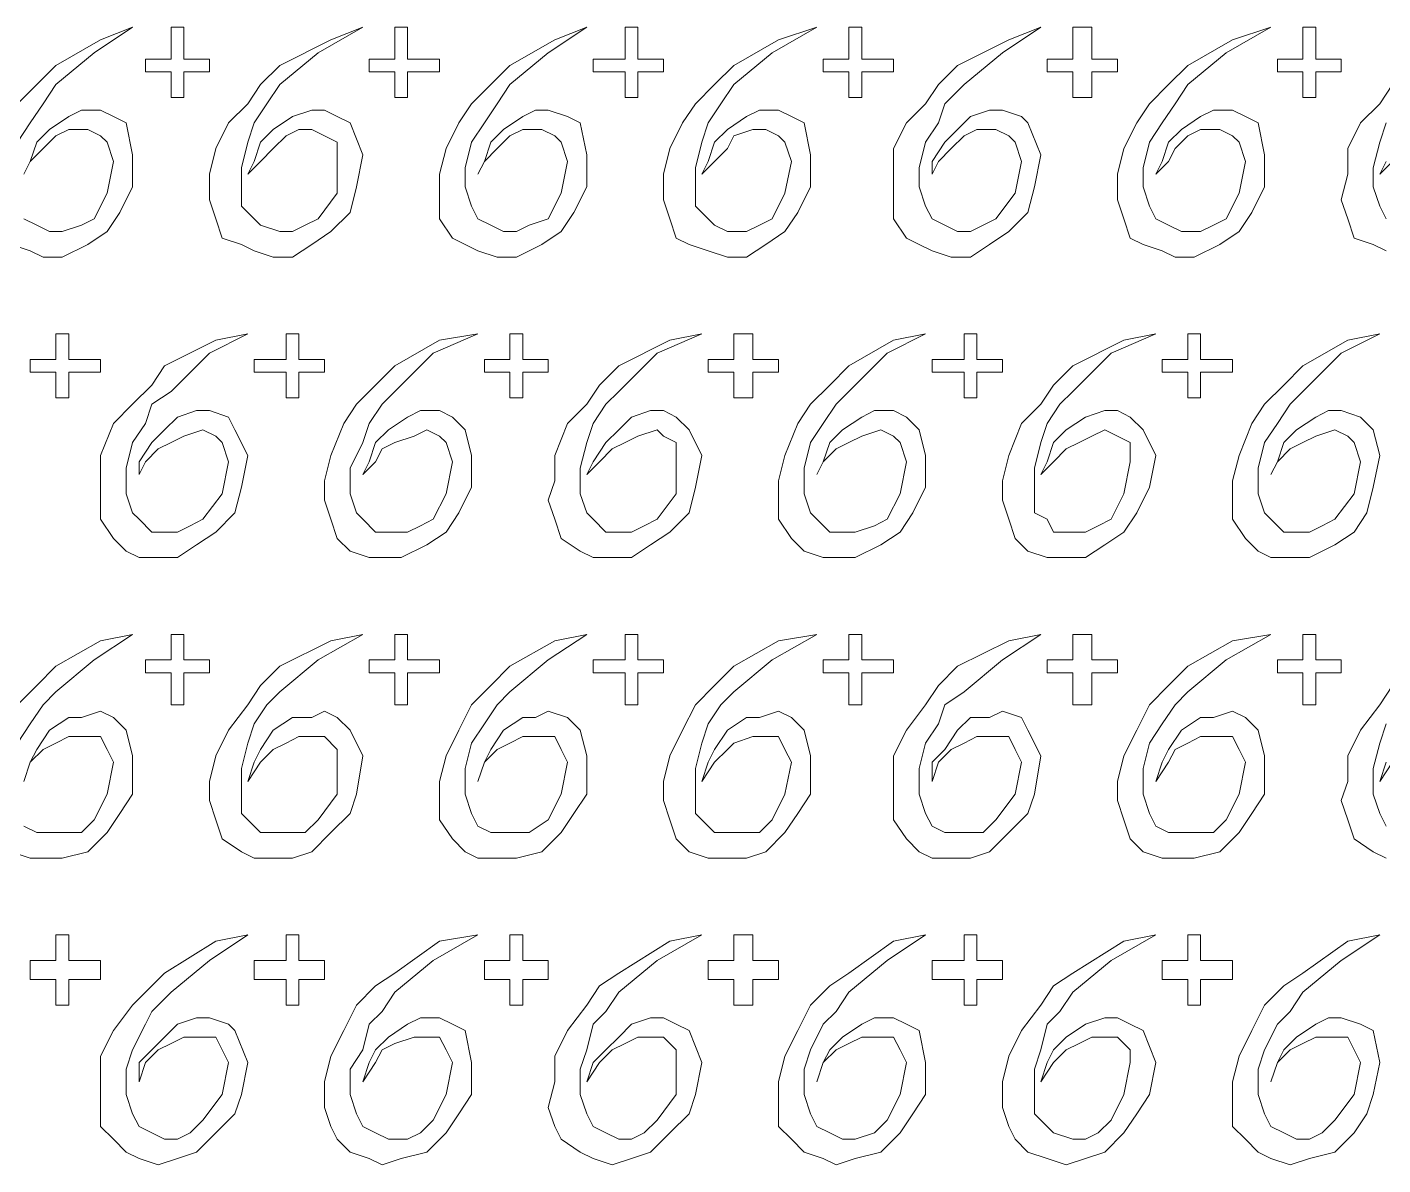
# Model space of a CAD drawing. Extents: x -66030 to 95157, y -13132 to 45879.
# Drawn here: x -5809 to -4981, y 27583 to 28278 of the extents above; entities that cross this region are included whole.
import ezdxf

# ---------------------------------------------------------------- set-up
doc = ezdxf.new("R2010")
doc.units = 0
doc.header["$LTSCALE"] = 100
doc.header["$MEASUREMENT"] = 0
doc.layers.get('0').update_dxf_attribs({"linetype": 'CONTINUOUS'})

msp = doc.modelspace()

# ---------------------------------------------------------------- linework, layer by layer
at = {"lineweight": 0}
for points in [[(-5814.62, 28207.86), (-5806.81, 28219.58), (-5799, 28231.3), (-5791.19, 28243.01), (-5767.75, 28262.54), (-5744.32, 28278.17), (-5763.85, 28270.36), (-5791.19, 28254.73), (-5802.91, 28243.01), (-5814.62, 28231.3)], [(-4974.84, 28243.01), (-4982.65, 28231.3), (-4994.37, 28219.58), (-5002.18, 28203.95), (-5002.18, 28188.33), (-5006.09, 28172.71), (-5002.18, 28160.99), (-4998.28, 28149.27), (-4986.56, 28145.36), (-4978.75, 28141.46)], [(-5818.53, 28145.36), (-5806.81, 28141.46), (-5799, 28137.55), (-5787.28, 28137.55), (-5771.66, 28145.36), (-5759.94, 28153.18), (-5752.13, 28164.89), (-5744.32, 28180.52), (-5744.32, 28200.05), (-5748.22, 28219.58), (-5756.03, 28223.48), (-5763.85, 28227.39), (-5775.56, 28227.39), (-5783.38, 28223.48), (-5795.09, 28215.67), (-5802.91, 28207.86), (-5806.81, 28196.14), (-5810.72, 28188.33)], [(-5810.72, 28188.33), (-5806.81, 28196.14), (-5799, 28203.95), (-5791.19, 28211.77), (-5783.38, 28215.67), (-5771.66, 28215.67), (-5763.85, 28211.77), (-5759.94, 28207.86), (-5756.03, 28196.14), (-5759.94, 28176.61), (-5767.75, 28160.99), (-5775.56, 28157.08), (-5787.28, 28153.18), (-5795.09, 28153.18), (-5802.91, 28157.08), (-5810.72, 28160.99)], [(-4978.75, 28160.99), (-4982.65, 28168.8), (-4986.56, 28180.52), (-4986.56, 28192.24), (-4982.65, 28207.86), (-4978.75, 28219.58)], [(-4978.75, 28196.14), (-4982.65, 28188.33), (-4982.65, 28188.33), (-4974.84, 28196.14)], [(-5814.62, 27840.7), (-5806.81, 27852.42), (-5799, 27864.13), (-5791.19, 27871.95), (-5767.75, 27891.48), (-5744.32, 27907.1), (-5763.85, 27903.19), (-5791.19, 27887.57), (-5802.91, 27875.85), (-5814.62, 27864.13)], [(-4974.84, 27875.85), (-4982.65, 27864.13), (-4994.37, 27848.51), (-5002.18, 27832.89), (-5002.18, 27817.26), (-5006.09, 27805.55), (-5002.18, 27793.83), (-4998.28, 27782.11), (-4986.56, 27774.3), (-4978.75, 27770.39)], [(-5818.53, 27774.3), (-5806.81, 27770.39), (-5799, 27770.39), (-5787.28, 27770.39), (-5771.66, 27774.3), (-5759.94, 27786.02), (-5752.13, 27797.73), (-5744.32, 27809.45), (-5744.32, 27832.89), (-5748.22, 27848.51), (-5756.03, 27856.32), (-5763.85, 27860.23), (-5775.56, 27856.32), (-5783.38, 27856.32), (-5795.09, 27848.51), (-5802.91, 27836.79), (-5806.81, 27828.98), (-5810.72, 27817.26)], [(-4978.75, 27789.92), (-4982.65, 27797.73), (-4986.56, 27809.45), (-4986.56, 27825.08), (-4982.65, 27840.7), (-4978.75, 27852.42)], [(-5810.72, 27817.26), (-5806.81, 27828.98), (-5799, 27836.79), (-5791.19, 27840.7), (-5783.38, 27844.6), (-5771.66, 27844.6), (-5763.85, 27844.6), (-5759.94, 27836.79), (-5756.03, 27828.98), (-5759.94, 27809.45), (-5767.75, 27793.83), (-5775.56, 27786.02), (-5787.28, 27786.02), (-5795.09, 27786.02), (-5802.91, 27786.02), (-5810.72, 27789.92)], [(-4978.75, 27828.98), (-4982.65, 27817.26), (-4982.65, 27817.26), (-4974.84, 27828.98)]]:
    msp.add_lwpolyline(points, dxfattribs=at)
for points in [[(-5736.51, 28258.64), (-5728.69, 28258.64), (-5720.88, 28258.64), (-5720.88, 28266.45), (-5720.88, 28278.17), (-5716.98, 28278.17), (-5713.07, 28278.17), (-5713.07, 28266.45), (-5713.07, 28258.64), (-5705.26, 28258.64), (-5697.45, 28258.64), (-5697.45, 28254.73), (-5697.45, 28250.83), (-5705.26, 28250.83), (-5713.07, 28250.83), (-5713.07, 28243.01), (-5713.07, 28235.2), (-5716.98, 28235.2), (-5720.88, 28235.2), (-5720.88, 28243.01), (-5720.88, 28250.83), (-5728.69, 28250.83), (-5736.51, 28250.83), (-5736.51, 28254.73), (-5736.51, 28258.64)], [(-5674.01, 28188.33), (-5666.2, 28196.14), (-5658.39, 28203.95), (-5650.57, 28211.77), (-5642.76, 28215.67), (-5634.95, 28215.67), (-5627.14, 28211.77), (-5619.33, 28207.86), (-5619.33, 28196.14), (-5619.33, 28176.61), (-5631.04, 28160.99), (-5638.86, 28157.08), (-5646.67, 28153.18), (-5654.48, 28153.18), (-5666.2, 28157.08), (-5670.1, 28160.99), (-5677.92, 28168.8), (-5677.92, 28180.52), (-5677.92, 28192.24), (-5674.01, 28207.86), (-5670.1, 28219.58), (-5662.29, 28231.3), (-5654.48, 28243.01), (-5631.04, 28262.54), (-5603.7, 28278.17), (-5623.23, 28270.36), (-5654.48, 28254.73), (-5666.2, 28243.01), (-5674.01, 28231.3), (-5685.73, 28219.58), (-5693.54, 28203.95), (-5697.45, 28188.33), (-5697.45, 28172.71), (-5693.54, 28160.99), (-5689.63, 28149.27), (-5677.92, 28145.36), (-5670.1, 28141.46), (-5658.39, 28137.55), (-5646.67, 28137.55), (-5634.95, 28145.36), (-5623.23, 28153.18), (-5611.51, 28164.89), (-5607.61, 28180.52), (-5603.7, 28200.05), (-5611.51, 28219.58), (-5619.33, 28223.48), (-5627.14, 28227.39), (-5634.95, 28227.39), (-5646.67, 28223.48), (-5658.39, 28215.67), (-5666.2, 28207.86), (-5670.1, 28196.14), (-5674.01, 28188.33)], [(-5599.8, 28258.64), (-5591.98, 28258.64), (-5584.17, 28258.64), (-5584.17, 28266.45), (-5584.17, 28278.17), (-5580.27, 28278.17), (-5576.36, 28278.17), (-5576.36, 28266.45), (-5576.36, 28258.64), (-5564.64, 28258.64), (-5556.83, 28258.64), (-5556.83, 28254.73), (-5556.83, 28250.83), (-5564.64, 28250.83), (-5576.36, 28250.83), (-5576.36, 28243.01), (-5576.36, 28235.2), (-5580.27, 28235.2), (-5584.17, 28235.2), (-5584.17, 28243.01), (-5584.17, 28250.83), (-5591.98, 28250.83), (-5599.8, 28250.83), (-5599.8, 28254.73), (-5599.8, 28258.64)], [(-5533.39, 28188.33), (-5529.49, 28196.14), (-5521.68, 28203.95), (-5513.86, 28211.77), (-5506.05, 28215.67), (-5494.34, 28215.67), (-5486.52, 28211.77), (-5482.62, 28207.86), (-5478.71, 28196.14), (-5482.62, 28176.61), (-5490.43, 28160.99), (-5502.15, 28157.08), (-5509.96, 28153.18), (-5517.77, 28153.18), (-5525.58, 28157.08), (-5533.39, 28160.99), (-5537.3, 28168.8), (-5541.21, 28180.52), (-5541.21, 28192.24), (-5537.3, 28207.86), (-5529.49, 28219.58), (-5521.68, 28231.3), (-5513.86, 28243.01), (-5490.43, 28262.54), (-5466.99, 28278.17), (-5486.52, 28270.36), (-5513.86, 28254.73), (-5525.58, 28243.01), (-5537.3, 28231.3), (-5545.11, 28219.58), (-5552.92, 28203.95), (-5556.83, 28188.33), (-5556.83, 28172.71), (-5556.83, 28160.99), (-5549.02, 28149.27), (-5541.21, 28145.36), (-5533.39, 28141.46), (-5521.68, 28137.55), (-5509.96, 28137.55), (-5494.34, 28145.36), (-5482.62, 28153.18), (-5474.81, 28164.89), (-5466.99, 28180.52), (-5466.99, 28200.05), (-5470.9, 28219.58), (-5478.71, 28223.48), (-5490.43, 28227.39), (-5498.24, 28227.39), (-5506.05, 28223.48), (-5517.77, 28215.67), (-5525.58, 28207.86), (-5529.49, 28196.14), (-5533.39, 28188.33)], [(-5463.09, 28258.64), (-5451.37, 28258.64), (-5443.56, 28258.64), (-5443.56, 28266.45), (-5443.56, 28278.17), (-5439.65, 28278.17), (-5435.75, 28278.17), (-5435.75, 28266.45), (-5435.75, 28258.64), (-5427.93, 28258.64), (-5420.12, 28258.64), (-5420.12, 28254.73), (-5420.12, 28250.83), (-5427.93, 28250.83), (-5435.75, 28250.83), (-5435.75, 28243.01), (-5435.75, 28235.2), (-5439.65, 28235.2), (-5443.56, 28235.2), (-5443.56, 28243.01), (-5443.56, 28250.83), (-5451.37, 28250.83), (-5463.09, 28250.83), (-5463.09, 28254.73), (-5463.09, 28258.64)], [(-5396.69, 28188.33), (-5388.87, 28196.14), (-5381.06, 28203.95), (-5377.16, 28211.77), (-5365.44, 28215.67), (-5357.63, 28215.67), (-5349.81, 28211.77), (-5345.91, 28207.86), (-5342, 28196.14), (-5345.91, 28176.61), (-5353.72, 28160.99), (-5361.53, 28157.08), (-5369.34, 28153.18), (-5381.06, 28153.18), (-5388.87, 28157.08), (-5392.78, 28160.99), (-5400.59, 28168.8), (-5400.59, 28180.52), (-5400.59, 28192.24), (-5396.69, 28207.86), (-5392.78, 28219.58), (-5384.97, 28231.3), (-5377.16, 28243.01), (-5353.72, 28262.54), (-5326.38, 28278.17), (-5349.81, 28270.36), (-5377.16, 28254.73), (-5388.87, 28243.01), (-5400.59, 28231.3), (-5408.4, 28219.58), (-5416.22, 28203.95), (-5420.12, 28188.33), (-5420.12, 28172.71), (-5416.22, 28160.99), (-5412.31, 28149.27), (-5404.5, 28145.36), (-5392.78, 28141.46), (-5381.06, 28137.55), (-5369.34, 28137.55), (-5357.63, 28145.36), (-5345.91, 28153.18), (-5338.1, 28164.89), (-5330.28, 28180.52), (-5330.28, 28200.05), (-5334.19, 28219.58), (-5342, 28223.48), (-5349.81, 28227.39), (-5361.53, 28227.39), (-5369.34, 28223.48), (-5381.06, 28215.67), (-5388.87, 28207.86), (-5392.78, 28196.14), (-5396.69, 28188.33)], [(-5322.47, 28258.64), (-5314.66, 28258.64), (-5306.85, 28258.64), (-5306.85, 28266.45), (-5306.85, 28278.17), (-5302.94, 28278.17), (-5299.04, 28278.17), (-5299.04, 28266.45), (-5299.04, 28258.64), (-5291.22, 28258.64), (-5279.51, 28258.64), (-5279.51, 28254.73), (-5279.51, 28250.83), (-5291.22, 28250.83), (-5299.04, 28250.83), (-5299.04, 28243.01), (-5299.04, 28235.2), (-5302.94, 28235.2), (-5306.85, 28235.2), (-5306.85, 28243.01), (-5306.85, 28250.83), (-5314.66, 28250.83), (-5322.47, 28250.83), (-5322.47, 28254.73), (-5322.47, 28258.64)], [(-5256.07, 28188.33), (-5252.17, 28196.14), (-5244.35, 28203.95), (-5236.54, 28211.77), (-5228.73, 28215.67), (-5217.01, 28215.67), (-5209.2, 28211.77), (-5205.29, 28207.86), (-5201.39, 28196.14), (-5205.29, 28176.61), (-5217.01, 28160.99), (-5224.82, 28157.08), (-5232.64, 28153.18), (-5240.45, 28153.18), (-5248.26, 28157.08), (-5256.07, 28160.99), (-5259.98, 28168.8), (-5263.88, 28180.52), (-5263.88, 28192.24), (-5259.98, 28207.86), (-5252.17, 28219.58), (-5248.26, 28231.3), (-5236.54, 28243.01), (-5213.11, 28262.54), (-5189.67, 28278.17), (-5209.2, 28270.36), (-5240.45, 28254.73), (-5252.17, 28243.01), (-5259.98, 28231.3), (-5271.69, 28219.58), (-5279.51, 28203.95), (-5279.51, 28188.33), (-5279.51, 28172.71), (-5279.51, 28160.99), (-5271.69, 28149.27), (-5263.88, 28145.36), (-5256.07, 28141.46), (-5244.35, 28137.55), (-5232.64, 28137.55), (-5220.92, 28145.36), (-5209.2, 28153.18), (-5197.48, 28164.89), (-5193.58, 28180.52), (-5189.67, 28200.05), (-5197.48, 28219.58), (-5201.39, 28223.48), (-5213.11, 28227.39), (-5220.92, 28227.39), (-5232.64, 28223.48), (-5240.45, 28215.67), (-5248.26, 28207.86), (-5256.07, 28196.14), (-5256.07, 28188.33)], [(-5185.76, 28258.64), (-5177.95, 28258.64), (-5170.14, 28258.64), (-5170.14, 28266.45), (-5170.14, 28278.17), (-5162.33, 28278.17), (-5158.42, 28278.17), (-5158.42, 28266.45), (-5158.42, 28258.64), (-5150.61, 28258.64), (-5142.8, 28258.64), (-5142.8, 28254.73), (-5142.8, 28250.83), (-5150.61, 28250.83), (-5158.42, 28250.83), (-5158.42, 28243.01), (-5158.42, 28235.2), (-5162.33, 28235.2), (-5170.14, 28235.2), (-5170.14, 28243.01), (-5170.14, 28250.83), (-5177.95, 28250.83), (-5185.76, 28250.83), (-5185.76, 28254.73), (-5185.76, 28258.64)], [(-5119.36, 28188.33), (-5111.55, 28196.14), (-5107.64, 28203.95), (-5099.83, 28211.77), (-5092.02, 28215.67), (-5080.3, 28215.67), (-5072.49, 28211.77), (-5068.58, 28207.86), (-5064.68, 28196.14), (-5068.58, 28176.61), (-5076.4, 28160.99), (-5084.21, 28157.08), (-5092.02, 28153.18), (-5103.74, 28153.18), (-5111.55, 28157.08), (-5119.36, 28160.99), (-5123.27, 28168.8), (-5127.17, 28180.52), (-5127.17, 28192.24), (-5123.27, 28207.86), (-5115.46, 28219.58), (-5107.64, 28231.3), (-5099.83, 28243.01), (-5076.4, 28262.54), (-5049.05, 28278.17), (-5072.49, 28270.36), (-5099.83, 28254.73), (-5111.55, 28243.01), (-5123.27, 28231.3), (-5131.08, 28219.58), (-5138.89, 28203.95), (-5142.8, 28188.33), (-5142.8, 28172.71), (-5138.89, 28160.99), (-5134.99, 28149.27), (-5127.17, 28145.36), (-5115.46, 28141.46), (-5107.64, 28137.55), (-5095.93, 28137.55), (-5080.3, 28145.36), (-5068.58, 28153.18), (-5060.77, 28164.89), (-5052.96, 28180.52), (-5052.96, 28200.05), (-5056.87, 28219.58), (-5064.68, 28223.48), (-5072.49, 28227.39), (-5084.21, 28227.39), (-5092.02, 28223.48), (-5103.74, 28215.67), (-5111.55, 28207.86), (-5115.46, 28196.14), (-5119.36, 28188.33)], [(-5045.15, 28258.64), (-5037.34, 28258.64), (-5029.53, 28258.64), (-5029.53, 28266.45), (-5029.53, 28278.17), (-5025.62, 28278.17), (-5021.71, 28278.17), (-5021.71, 28266.45), (-5021.71, 28258.64), (-5013.9, 28258.64), (-5006.09, 28258.64), (-5006.09, 28254.73), (-5006.09, 28250.83), (-5013.9, 28250.83), (-5021.71, 28250.83), (-5021.71, 28243.01), (-5021.71, 28235.2), (-5025.62, 28235.2), (-5029.53, 28235.2), (-5029.53, 28243.01), (-5029.53, 28250.83), (-5037.34, 28250.83), (-5045.15, 28250.83), (-5045.15, 28254.73), (-5045.15, 28258.64)], [(-5806.81, 28075.06), (-5799, 28075.06), (-5791.19, 28075.06), (-5791.19, 28082.87), (-5791.19, 28090.68), (-5787.28, 28090.68), (-5783.38, 28090.68), (-5783.38, 28082.87), (-5783.38, 28075.06), (-5775.56, 28075.06), (-5763.85, 28075.06), (-5763.85, 28071.15), (-5763.85, 28067.24), (-5775.56, 28067.24), (-5783.38, 28067.24), (-5783.38, 28059.43), (-5783.38, 28051.62), (-5787.28, 28051.62), (-5791.19, 28051.62), (-5791.19, 28059.43), (-5791.19, 28067.24), (-5799, 28067.24), (-5806.81, 28067.24), (-5806.81, 28071.15), (-5806.81, 28075.06)], [(-5740.41, 28004.75), (-5736.51, 28012.56), (-5728.69, 28020.37), (-5720.88, 28024.28), (-5713.07, 28028.19), (-5701.35, 28032.09), (-5693.54, 28028.19), (-5689.63, 28024.28), (-5685.73, 28012.56), (-5689.63, 27993.03), (-5701.35, 27977.41), (-5709.16, 27973.5), (-5716.98, 27969.6), (-5724.79, 27969.6), (-5732.6, 27969.6), (-5740.41, 27977.41), (-5744.32, 27981.31), (-5748.22, 27993.03), (-5748.22, 28008.66), (-5744.32, 28024.28), (-5736.51, 28036), (-5732.6, 28047.72), (-5720.88, 28055.53), (-5697.45, 28078.96), (-5674.01, 28090.68), (-5693.54, 28086.77), (-5724.79, 28071.15), (-5732.6, 28059.43), (-5744.32, 28047.72), (-5756.03, 28036), (-5763.85, 28016.47), (-5763.85, 28000.84), (-5763.85, 27989.13), (-5763.85, 27977.41), (-5756.03, 27965.69), (-5748.22, 27957.88), (-5740.41, 27953.97), (-5728.69, 27953.97), (-5716.98, 27953.97), (-5705.26, 27961.78), (-5693.54, 27969.6), (-5681.82, 27981.31), (-5677.92, 27996.94), (-5674.01, 28016.47), (-5681.82, 28032.09), (-5685.73, 28039.9), (-5697.45, 28043.81), (-5705.26, 28043.81), (-5716.98, 28039.9), (-5724.79, 28032.09), (-5732.6, 28024.28), (-5740.41, 28012.56), (-5740.41, 28004.75)], [(-5670.1, 28075.06), (-5662.29, 28075.06), (-5650.57, 28075.06), (-5650.57, 28082.87), (-5650.57, 28090.68), (-5646.67, 28090.68), (-5642.76, 28090.68), (-5642.76, 28082.87), (-5642.76, 28075.06), (-5634.95, 28075.06), (-5627.14, 28075.06), (-5627.14, 28071.15), (-5627.14, 28067.24), (-5634.95, 28067.24), (-5642.76, 28067.24), (-5642.76, 28059.43), (-5642.76, 28051.62), (-5646.67, 28051.62), (-5650.57, 28051.62), (-5650.57, 28059.43), (-5650.57, 28067.24), (-5662.29, 28067.24), (-5670.1, 28067.24), (-5670.1, 28071.15), (-5670.1, 28075.06)], [(-5603.7, 28004.75), (-5595.89, 28012.56), (-5591.98, 28020.37), (-5584.17, 28024.28), (-5572.45, 28028.19), (-5564.64, 28032.09), (-5556.83, 28028.19), (-5552.92, 28024.28), (-5549.02, 28012.56), (-5552.92, 27993.03), (-5560.74, 27977.41), (-5568.55, 27973.5), (-5576.36, 27969.6), (-5588.08, 27969.6), (-5595.89, 27969.6), (-5603.7, 27977.41), (-5607.61, 27981.31), (-5611.51, 27993.03), (-5611.51, 28008.66), (-5603.7, 28024.28), (-5599.8, 28036), (-5591.98, 28047.72), (-5584.17, 28055.53), (-5560.74, 28078.96), (-5533.39, 28090.68), (-5556.83, 28086.77), (-5584.17, 28071.15), (-5595.89, 28059.43), (-5607.61, 28047.72), (-5615.42, 28036), (-5623.23, 28016.47), (-5627.14, 28000.84), (-5627.14, 27989.13), (-5623.23, 27977.41), (-5619.33, 27965.69), (-5611.51, 27957.88), (-5599.8, 27953.97), (-5591.98, 27953.97), (-5580.27, 27953.97), (-5564.64, 27961.78), (-5552.92, 27969.6), (-5545.11, 27981.31), (-5537.3, 27996.94), (-5537.3, 28016.47), (-5541.21, 28032.09), (-5549.02, 28039.9), (-5556.83, 28043.81), (-5568.55, 28043.81), (-5576.36, 28039.9), (-5588.08, 28032.09), (-5595.89, 28024.28), (-5599.8, 28012.56), (-5603.7, 28004.75)], [(-5529.49, 28075.06), (-5521.68, 28075.06), (-5513.86, 28075.06), (-5513.86, 28082.87), (-5513.86, 28090.68), (-5509.96, 28090.68), (-5506.05, 28090.68), (-5506.05, 28082.87), (-5506.05, 28075.06), (-5498.24, 28075.06), (-5490.43, 28075.06), (-5490.43, 28071.15), (-5490.43, 28067.24), (-5498.24, 28067.24), (-5506.05, 28067.24), (-5506.05, 28059.43), (-5506.05, 28051.62), (-5509.96, 28051.62), (-5513.86, 28051.62), (-5513.86, 28059.43), (-5513.86, 28067.24), (-5521.68, 28067.24), (-5529.49, 28067.24), (-5529.49, 28071.15), (-5529.49, 28075.06)], [(-5466.99, 28004.75), (-5459.18, 28012.56), (-5451.37, 28020.37), (-5443.56, 28024.28), (-5435.75, 28028.19), (-5424.03, 28032.09), (-5420.12, 28028.19), (-5412.31, 28024.28), (-5412.31, 28012.56), (-5412.31, 27993.03), (-5424.03, 27977.41), (-5431.84, 27973.5), (-5439.65, 27969.6), (-5447.46, 27969.6), (-5455.28, 27969.6), (-5463.09, 27977.41), (-5466.99, 27981.31), (-5470.9, 27993.03), (-5470.9, 28008.66), (-5466.99, 28024.28), (-5463.09, 28036), (-5455.28, 28047.72), (-5447.46, 28055.53), (-5424.03, 28078.96), (-5396.69, 28090.68), (-5416.22, 28086.77), (-5447.46, 28071.15), (-5459.18, 28059.43), (-5466.99, 28047.72), (-5478.71, 28036), (-5486.52, 28016.47), (-5486.52, 28000.84), (-5490.43, 27989.13), (-5486.52, 27977.41), (-5482.62, 27965.69), (-5470.9, 27957.88), (-5463.09, 27953.97), (-5451.37, 27953.97), (-5439.65, 27953.97), (-5427.93, 27961.78), (-5416.22, 27969.6), (-5404.5, 27981.31), (-5400.59, 27996.94), (-5396.69, 28016.47), (-5404.5, 28032.09), (-5412.31, 28039.9), (-5420.12, 28043.81), (-5427.93, 28043.81), (-5439.65, 28039.9), (-5447.46, 28032.09), (-5455.28, 28024.28), (-5463.09, 28012.56), (-5466.99, 28004.75)], [(-5392.78, 28075.06), (-5384.97, 28075.06), (-5377.16, 28075.06), (-5377.16, 28082.87), (-5377.16, 28090.68), (-5373.25, 28090.68), (-5365.44, 28090.68), (-5365.44, 28082.87), (-5365.44, 28075.06), (-5357.63, 28075.06), (-5349.81, 28075.06), (-5349.81, 28071.15), (-5349.81, 28067.24), (-5357.63, 28067.24), (-5365.44, 28067.24), (-5365.44, 28059.43), (-5365.44, 28051.62), (-5373.25, 28051.62), (-5377.16, 28051.62), (-5377.16, 28059.43), (-5377.16, 28067.24), (-5384.97, 28067.24), (-5392.78, 28067.24), (-5392.78, 28071.15), (-5392.78, 28075.06)], [(-5326.38, 28004.75), (-5322.47, 28012.56), (-5314.66, 28020.37), (-5306.85, 28024.28), (-5299.04, 28028.19), (-5287.32, 28032.09), (-5279.51, 28028.19), (-5275.6, 28024.28), (-5271.69, 28012.56), (-5275.6, 27993.03), (-5283.41, 27977.41), (-5291.22, 27973.5), (-5302.94, 27969.6), (-5310.75, 27969.6), (-5318.57, 27969.6), (-5326.38, 27977.41), (-5330.28, 27981.31), (-5334.19, 27993.03), (-5334.19, 28008.66), (-5330.28, 28024.28), (-5322.47, 28036), (-5314.66, 28047.72), (-5306.85, 28055.53), (-5283.41, 28078.96), (-5259.98, 28090.68), (-5279.51, 28086.77), (-5306.85, 28071.15), (-5318.57, 28059.43), (-5330.28, 28047.72), (-5338.1, 28036), (-5345.91, 28016.47), (-5349.81, 28000.84), (-5349.81, 27989.13), (-5349.81, 27977.41), (-5342, 27965.69), (-5334.19, 27957.88), (-5322.47, 27953.97), (-5314.66, 27953.97), (-5302.94, 27953.97), (-5287.32, 27961.78), (-5275.6, 27969.6), (-5267.79, 27981.31), (-5259.98, 27996.94), (-5259.98, 28016.47), (-5263.88, 28032.09), (-5271.69, 28039.9), (-5279.51, 28043.81), (-5291.22, 28043.81), (-5299.04, 28039.9), (-5310.75, 28032.09), (-5318.57, 28024.28), (-5322.47, 28012.56), (-5326.38, 28004.75)], [(-5256.07, 28075.06), (-5244.35, 28075.06), (-5236.54, 28075.06), (-5236.54, 28082.87), (-5236.54, 28090.68), (-5232.64, 28090.68), (-5228.73, 28090.68), (-5228.73, 28082.87), (-5228.73, 28075.06), (-5220.92, 28075.06), (-5213.11, 28075.06), (-5213.11, 28071.15), (-5213.11, 28067.24), (-5220.92, 28067.24), (-5228.73, 28067.24), (-5228.73, 28059.43), (-5228.73, 28051.62), (-5232.64, 28051.62), (-5236.54, 28051.62), (-5236.54, 28059.43), (-5236.54, 28067.24), (-5244.35, 28067.24), (-5256.07, 28067.24), (-5256.07, 28071.15), (-5256.07, 28075.06)], [(-5189.67, 28004.75), (-5181.86, 28012.56), (-5174.05, 28020.37), (-5166.23, 28024.28), (-5158.42, 28028.19), (-5150.61, 28032.09), (-5142.8, 28028.19), (-5134.99, 28024.28), (-5134.99, 28012.56), (-5138.89, 27993.03), (-5146.7, 27977.41), (-5154.52, 27973.5), (-5162.33, 27969.6), (-5170.14, 27969.6), (-5181.86, 27969.6), (-5185.76, 27977.41), (-5193.58, 27981.31), (-5193.58, 27993.03), (-5193.58, 28008.66), (-5189.67, 28024.28), (-5185.76, 28036), (-5177.95, 28047.72), (-5170.14, 28055.53), (-5146.7, 28078.96), (-5119.36, 28090.68), (-5138.89, 28086.77), (-5170.14, 28071.15), (-5181.86, 28059.43), (-5189.67, 28047.72), (-5201.39, 28036), (-5209.2, 28016.47), (-5213.11, 28000.84), (-5213.11, 27989.13), (-5209.2, 27977.41), (-5205.29, 27965.69), (-5197.48, 27957.88), (-5185.76, 27953.97), (-5174.05, 27953.97), (-5162.33, 27953.97), (-5150.61, 27961.78), (-5138.89, 27969.6), (-5131.08, 27981.31), (-5123.27, 27996.94), (-5119.36, 28016.47), (-5127.17, 28032.09), (-5134.99, 28039.9), (-5142.8, 28043.81), (-5150.61, 28043.81), (-5162.33, 28039.9), (-5174.05, 28032.09), (-5181.86, 28024.28), (-5185.76, 28012.56), (-5189.67, 28004.75)], [(-5115.46, 28075.06), (-5107.64, 28075.06), (-5099.83, 28075.06), (-5099.83, 28082.87), (-5099.83, 28090.68), (-5095.93, 28090.68), (-5092.02, 28090.68), (-5092.02, 28082.87), (-5092.02, 28075.06), (-5080.3, 28075.06), (-5072.49, 28075.06), (-5072.49, 28071.15), (-5072.49, 28067.24), (-5080.3, 28067.24), (-5092.02, 28067.24), (-5092.02, 28059.43), (-5092.02, 28051.62), (-5095.93, 28051.62), (-5099.83, 28051.62), (-5099.83, 28059.43), (-5099.83, 28067.24), (-5107.64, 28067.24), (-5115.46, 28067.24), (-5115.46, 28071.15), (-5115.46, 28075.06)], [(-5049.05, 28004.75), (-5045.15, 28012.56), (-5037.34, 28020.37), (-5029.53, 28024.28), (-5021.71, 28028.19), (-5010, 28032.09), (-5002.18, 28028.19), (-4998.28, 28024.28), (-4994.37, 28012.56), (-4998.28, 27993.03), (-5010, 27977.41), (-5017.81, 27973.5), (-5025.62, 27969.6), (-5033.43, 27969.6), (-5041.24, 27969.6), (-5049.05, 27977.41), (-5052.96, 27981.31), (-5056.87, 27993.03), (-5056.87, 28008.66), (-5052.96, 28024.28), (-5045.15, 28036), (-5037.34, 28047.72), (-5029.53, 28055.53), (-5006.09, 28078.96), (-4982.65, 28090.68), (-5002.18, 28086.77), (-5029.53, 28071.15), (-5041.24, 28059.43), (-5052.96, 28047.72), (-5060.77, 28036), (-5068.58, 28016.47), (-5072.49, 28000.84), (-5072.49, 27989.13), (-5072.49, 27977.41), (-5064.68, 27965.69), (-5056.87, 27957.88), (-5049.05, 27953.97), (-5037.34, 27953.97), (-5025.62, 27953.97), (-5010, 27961.78), (-4998.28, 27969.6), (-4990.47, 27981.31), (-4986.56, 27996.94), (-4982.65, 28016.47), (-4986.56, 28032.09), (-4994.37, 28039.9), (-5006.09, 28043.81), (-5013.9, 28043.81), (-5021.71, 28039.9), (-5033.43, 28032.09), (-5041.24, 28024.28), (-5045.15, 28012.56), (-5049.05, 28004.75)], [(-5736.51, 27891.48), (-5728.69, 27891.48), (-5720.88, 27891.48), (-5720.88, 27899.29), (-5720.88, 27907.1), (-5716.98, 27907.1), (-5713.07, 27907.1), (-5713.07, 27899.29), (-5713.07, 27891.48), (-5705.26, 27891.48), (-5697.45, 27891.48), (-5697.45, 27887.57), (-5697.45, 27883.66), (-5705.26, 27883.66), (-5713.07, 27883.66), (-5713.07, 27875.85), (-5713.07, 27864.13), (-5716.98, 27864.13), (-5720.88, 27864.13), (-5720.88, 27875.85), (-5720.88, 27883.66), (-5728.69, 27883.66), (-5736.51, 27883.66), (-5736.51, 27887.57), (-5736.51, 27891.48)], [(-5674.01, 27817.26), (-5666.2, 27828.98), (-5658.39, 27836.79), (-5650.57, 27840.7), (-5642.76, 27844.6), (-5634.95, 27844.6), (-5627.14, 27844.6), (-5619.33, 27836.79), (-5619.33, 27828.98), (-5619.33, 27809.45), (-5631.04, 27793.83), (-5638.86, 27786.02), (-5646.67, 27786.02), (-5654.48, 27786.02), (-5666.2, 27786.02), (-5670.1, 27789.92), (-5677.92, 27797.73), (-5677.92, 27809.45), (-5677.92, 27825.08), (-5674.01, 27840.7), (-5670.1, 27852.42), (-5662.29, 27864.13), (-5654.48, 27871.95), (-5631.04, 27891.48), (-5603.7, 27907.1), (-5623.23, 27903.19), (-5654.48, 27887.57), (-5666.2, 27875.85), (-5674.01, 27864.13), (-5685.73, 27848.51), (-5693.54, 27832.89), (-5697.45, 27817.26), (-5697.45, 27805.55), (-5693.54, 27793.83), (-5689.63, 27782.11), (-5677.92, 27774.3), (-5670.1, 27770.39), (-5658.39, 27770.39), (-5646.67, 27770.39), (-5634.95, 27774.3), (-5623.23, 27786.02), (-5611.51, 27797.73), (-5607.61, 27809.45), (-5603.7, 27832.89), (-5611.51, 27848.51), (-5619.33, 27856.32), (-5627.14, 27860.23), (-5634.95, 27856.32), (-5646.67, 27856.32), (-5658.39, 27848.51), (-5666.2, 27836.79), (-5670.1, 27828.98), (-5674.01, 27817.26)], [(-5599.8, 27891.48), (-5591.98, 27891.48), (-5584.17, 27891.48), (-5584.17, 27899.29), (-5584.17, 27907.1), (-5580.27, 27907.1), (-5576.36, 27907.1), (-5576.36, 27899.29), (-5576.36, 27891.48), (-5564.64, 27891.48), (-5556.83, 27891.48), (-5556.83, 27887.57), (-5556.83, 27883.66), (-5564.64, 27883.66), (-5576.36, 27883.66), (-5576.36, 27875.85), (-5576.36, 27864.13), (-5580.27, 27864.13), (-5584.17, 27864.13), (-5584.17, 27875.85), (-5584.17, 27883.66), (-5591.98, 27883.66), (-5599.8, 27883.66), (-5599.8, 27887.57), (-5599.8, 27891.48)], [(-5533.39, 27817.26), (-5529.49, 27828.98), (-5521.68, 27836.79), (-5513.86, 27840.7), (-5506.05, 27844.6), (-5494.34, 27844.6), (-5486.52, 27844.6), (-5482.62, 27836.79), (-5478.71, 27828.98), (-5482.62, 27809.45), (-5490.43, 27793.83), (-5502.15, 27786.02), (-5509.96, 27786.02), (-5517.77, 27786.02), (-5525.58, 27786.02), (-5533.39, 27789.92), (-5537.3, 27797.73), (-5541.21, 27809.45), (-5541.21, 27825.08), (-5537.3, 27840.7), (-5529.49, 27852.42), (-5521.68, 27864.13), (-5513.86, 27871.95), (-5490.43, 27891.48), (-5466.99, 27907.1), (-5486.52, 27903.19), (-5513.86, 27887.57), (-5525.58, 27875.85), (-5537.3, 27864.13), (-5545.11, 27848.51), (-5552.92, 27832.89), (-5556.83, 27817.26), (-5556.83, 27805.55), (-5556.83, 27793.83), (-5549.02, 27782.11), (-5541.21, 27774.3), (-5533.39, 27770.39), (-5521.68, 27770.39), (-5509.96, 27770.39), (-5494.34, 27774.3), (-5482.62, 27786.02), (-5474.81, 27797.73), (-5466.99, 27809.45), (-5466.99, 27832.89), (-5470.9, 27848.51), (-5478.71, 27856.32), (-5490.43, 27860.23), (-5498.24, 27856.32), (-5506.05, 27856.32), (-5517.77, 27848.51), (-5525.58, 27836.79), (-5529.49, 27828.98), (-5533.39, 27817.26)], [(-5463.09, 27891.48), (-5451.37, 27891.48), (-5443.56, 27891.48), (-5443.56, 27899.29), (-5443.56, 27907.1), (-5439.65, 27907.1), (-5435.75, 27907.1), (-5435.75, 27899.29), (-5435.75, 27891.48), (-5427.93, 27891.48), (-5420.12, 27891.48), (-5420.12, 27887.57), (-5420.12, 27883.66), (-5427.93, 27883.66), (-5435.75, 27883.66), (-5435.75, 27875.85), (-5435.75, 27864.13), (-5439.65, 27864.13), (-5443.56, 27864.13), (-5443.56, 27875.85), (-5443.56, 27883.66), (-5451.37, 27883.66), (-5463.09, 27883.66), (-5463.09, 27887.57), (-5463.09, 27891.48)], [(-5396.69, 27817.26), (-5388.87, 27828.98), (-5381.06, 27836.79), (-5377.16, 27840.7), (-5365.44, 27844.6), (-5357.63, 27844.6), (-5349.81, 27844.6), (-5345.91, 27836.79), (-5342, 27828.98), (-5345.91, 27809.45), (-5353.72, 27793.83), (-5361.53, 27786.02), (-5369.34, 27786.02), (-5381.06, 27786.02), (-5388.87, 27786.02), (-5392.78, 27789.92), (-5400.59, 27797.73), (-5400.59, 27809.45), (-5400.59, 27825.08), (-5396.69, 27840.7), (-5392.78, 27852.42), (-5384.97, 27864.13), (-5377.16, 27871.95), (-5353.72, 27891.48), (-5326.38, 27907.1), (-5349.81, 27903.19), (-5377.16, 27887.57), (-5388.87, 27875.85), (-5400.59, 27864.13), (-5408.4, 27848.51), (-5416.22, 27832.89), (-5420.12, 27817.26), (-5420.12, 27805.55), (-5416.22, 27793.83), (-5412.31, 27782.11), (-5404.5, 27774.3), (-5392.78, 27770.39), (-5381.06, 27770.39), (-5369.34, 27770.39), (-5357.63, 27774.3), (-5345.91, 27786.02), (-5338.1, 27797.73), (-5330.28, 27809.45), (-5330.28, 27832.89), (-5334.19, 27848.51), (-5342, 27856.32), (-5349.81, 27860.23), (-5361.53, 27856.32), (-5369.34, 27856.32), (-5381.06, 27848.51), (-5388.87, 27836.79), (-5392.78, 27828.98), (-5396.69, 27817.26)], [(-5322.47, 27891.48), (-5314.66, 27891.48), (-5306.85, 27891.48), (-5306.85, 27899.29), (-5306.85, 27907.1), (-5302.94, 27907.1), (-5299.04, 27907.1), (-5299.04, 27899.29), (-5299.04, 27891.48), (-5291.22, 27891.48), (-5279.51, 27891.48), (-5279.51, 27887.57), (-5279.51, 27883.66), (-5291.22, 27883.66), (-5299.04, 27883.66), (-5299.04, 27875.85), (-5299.04, 27864.13), (-5302.94, 27864.13), (-5306.85, 27864.13), (-5306.85, 27875.85), (-5306.85, 27883.66), (-5314.66, 27883.66), (-5322.47, 27883.66), (-5322.47, 27887.57), (-5322.47, 27891.48)], [(-5256.07, 27817.26), (-5252.17, 27828.98), (-5244.35, 27836.79), (-5236.54, 27840.7), (-5228.73, 27844.6), (-5217.01, 27844.6), (-5209.2, 27844.6), (-5205.29, 27836.79), (-5201.39, 27828.98), (-5205.29, 27809.45), (-5217.01, 27793.83), (-5224.82, 27786.02), (-5232.64, 27786.02), (-5240.45, 27786.02), (-5248.26, 27786.02), (-5256.07, 27789.92), (-5259.98, 27797.73), (-5263.88, 27809.45), (-5263.88, 27825.08), (-5259.98, 27840.7), (-5252.17, 27852.42), (-5248.26, 27864.13), (-5236.54, 27871.95), (-5213.11, 27891.48), (-5189.67, 27907.1), (-5209.2, 27903.19), (-5240.45, 27887.57), (-5252.17, 27875.85), (-5259.98, 27864.13), (-5271.69, 27848.51), (-5279.51, 27832.89), (-5279.51, 27817.26), (-5279.51, 27805.55), (-5279.51, 27793.83), (-5271.69, 27782.11), (-5263.88, 27774.3), (-5256.07, 27770.39), (-5244.35, 27770.39), (-5232.64, 27770.39), (-5220.92, 27774.3), (-5209.2, 27786.02), (-5197.48, 27797.73), (-5193.58, 27809.45), (-5189.67, 27832.89), (-5197.48, 27848.51), (-5201.39, 27856.32), (-5213.11, 27860.23), (-5220.92, 27856.32), (-5232.64, 27856.32), (-5240.45, 27848.51), (-5248.26, 27836.79), (-5256.07, 27828.98), (-5256.07, 27817.26)], [(-5185.76, 27891.48), (-5177.95, 27891.48), (-5170.14, 27891.48), (-5170.14, 27899.29), (-5170.14, 27907.1), (-5162.33, 27907.1), (-5158.42, 27907.1), (-5158.42, 27899.29), (-5158.42, 27891.48), (-5150.61, 27891.48), (-5142.8, 27891.48), (-5142.8, 27887.57), (-5142.8, 27883.66), (-5150.61, 27883.66), (-5158.42, 27883.66), (-5158.42, 27875.85), (-5158.42, 27864.13), (-5162.33, 27864.13), (-5170.14, 27864.13), (-5170.14, 27875.85), (-5170.14, 27883.66), (-5177.95, 27883.66), (-5185.76, 27883.66), (-5185.76, 27887.57), (-5185.76, 27891.48)], [(-5119.36, 27817.26), (-5111.55, 27828.98), (-5107.64, 27836.79), (-5099.83, 27840.7), (-5092.02, 27844.6), (-5080.3, 27844.6), (-5072.49, 27844.6), (-5068.58, 27836.79), (-5064.68, 27828.98), (-5068.58, 27809.45), (-5076.4, 27793.83), (-5084.21, 27786.02), (-5092.02, 27786.02), (-5103.74, 27786.02), (-5111.55, 27786.02), (-5119.36, 27789.92), (-5123.27, 27797.73), (-5127.17, 27809.45), (-5127.17, 27825.08), (-5123.27, 27840.7), (-5115.46, 27852.42), (-5107.64, 27864.13), (-5099.83, 27871.95), (-5076.4, 27891.48), (-5049.05, 27907.1), (-5072.49, 27903.19), (-5099.83, 27887.57), (-5111.55, 27875.85), (-5123.27, 27864.13), (-5131.08, 27848.51), (-5138.89, 27832.89), (-5142.8, 27817.26), (-5142.8, 27805.55), (-5138.89, 27793.83), (-5134.99, 27782.11), (-5127.17, 27774.3), (-5115.46, 27770.39), (-5107.64, 27770.39), (-5095.93, 27770.39), (-5080.3, 27774.3), (-5068.58, 27786.02), (-5060.77, 27797.73), (-5052.96, 27809.45), (-5052.96, 27832.89), (-5056.87, 27848.51), (-5064.68, 27856.32), (-5072.49, 27860.23), (-5084.21, 27856.32), (-5092.02, 27856.32), (-5103.74, 27848.51), (-5111.55, 27836.79), (-5115.46, 27828.98), (-5119.36, 27817.26)], [(-5045.15, 27891.48), (-5037.34, 27891.48), (-5029.53, 27891.48), (-5029.53, 27899.29), (-5029.53, 27907.1), (-5025.62, 27907.1), (-5021.71, 27907.1), (-5021.71, 27899.29), (-5021.71, 27891.48), (-5013.9, 27891.48), (-5006.09, 27891.48), (-5006.09, 27887.57), (-5006.09, 27883.66), (-5013.9, 27883.66), (-5021.71, 27883.66), (-5021.71, 27875.85), (-5021.71, 27864.13), (-5025.62, 27864.13), (-5029.53, 27864.13), (-5029.53, 27875.85), (-5029.53, 27883.66), (-5037.34, 27883.66), (-5045.15, 27883.66), (-5045.15, 27887.57), (-5045.15, 27891.48)], [(-5806.81, 27707.9), (-5799, 27707.9), (-5791.19, 27707.9), (-5791.19, 27715.71), (-5791.19, 27723.52), (-5787.28, 27723.52), (-5783.38, 27723.52), (-5783.38, 27715.71), (-5783.38, 27707.9), (-5775.56, 27707.9), (-5763.85, 27707.9), (-5763.85, 27703.99), (-5763.85, 27696.18), (-5775.56, 27696.18), (-5783.38, 27696.18), (-5783.38, 27688.37), (-5783.38, 27680.55), (-5787.28, 27680.55), (-5791.19, 27680.55), (-5791.19, 27688.37), (-5791.19, 27696.18), (-5799, 27696.18), (-5806.81, 27696.18), (-5806.81, 27703.99), (-5806.81, 27707.9)], [(-5740.41, 27633.68), (-5736.51, 27645.4), (-5728.69, 27653.21), (-5720.88, 27657.12), (-5713.07, 27661.02), (-5701.35, 27661.02), (-5693.54, 27661.02), (-5689.63, 27653.21), (-5685.73, 27645.4), (-5689.63, 27625.87), (-5701.35, 27610.25), (-5709.16, 27602.43), (-5716.98, 27598.53), (-5724.79, 27598.53), (-5732.6, 27602.43), (-5740.41, 27606.34), (-5744.32, 27614.15), (-5748.22, 27625.87), (-5748.22, 27641.49), (-5744.32, 27653.21), (-5736.51, 27668.84), (-5732.6, 27676.65), (-5720.88, 27688.37), (-5697.45, 27707.9), (-5674.01, 27723.52), (-5693.54, 27719.61), (-5724.79, 27700.08), (-5732.6, 27692.27), (-5744.32, 27680.55), (-5756.03, 27664.93), (-5763.85, 27649.31), (-5763.85, 27633.68), (-5763.85, 27618.06), (-5763.85, 27606.34), (-5756.03, 27598.53), (-5748.22, 27590.72), (-5740.41, 27586.81), (-5728.69, 27582.91), (-5716.98, 27586.81), (-5705.26, 27590.72), (-5693.54, 27602.43), (-5681.82, 27614.15), (-5677.92, 27625.87), (-5674.01, 27645.4), (-5681.82, 27664.93), (-5685.73, 27668.84), (-5697.45, 27672.74), (-5705.26, 27672.74), (-5716.98, 27668.84), (-5724.79, 27661.02), (-5732.6, 27653.21), (-5740.41, 27645.4), (-5740.41, 27633.68)], [(-5670.1, 27707.9), (-5662.29, 27707.9), (-5650.57, 27707.9), (-5650.57, 27715.71), (-5650.57, 27723.52), (-5646.67, 27723.52), (-5642.76, 27723.52), (-5642.76, 27715.71), (-5642.76, 27707.9), (-5634.95, 27707.9), (-5627.14, 27707.9), (-5627.14, 27703.99), (-5627.14, 27696.18), (-5634.95, 27696.18), (-5642.76, 27696.18), (-5642.76, 27688.37), (-5642.76, 27680.55), (-5646.67, 27680.55), (-5650.57, 27680.55), (-5650.57, 27688.37), (-5650.57, 27696.18), (-5662.29, 27696.18), (-5670.1, 27696.18), (-5670.1, 27703.99), (-5670.1, 27707.9)], [(-5603.7, 27633.68), (-5595.89, 27645.4), (-5591.98, 27653.21), (-5584.17, 27657.12), (-5572.45, 27661.02), (-5564.64, 27661.02), (-5556.83, 27661.02), (-5552.92, 27653.21), (-5549.02, 27645.4), (-5552.92, 27625.87), (-5560.74, 27610.25), (-5568.55, 27602.43), (-5576.36, 27598.53), (-5588.08, 27598.53), (-5595.89, 27602.43), (-5603.7, 27606.34), (-5607.61, 27614.15), (-5611.51, 27625.87), (-5611.51, 27641.49), (-5603.7, 27653.21), (-5599.8, 27668.84), (-5591.98, 27676.65), (-5584.17, 27688.37), (-5560.74, 27707.9), (-5533.39, 27723.52), (-5556.83, 27719.61), (-5584.17, 27700.08), (-5595.89, 27692.27), (-5607.61, 27680.55), (-5615.42, 27664.93), (-5623.23, 27649.31), (-5627.14, 27633.68), (-5627.14, 27618.06), (-5623.23, 27606.34), (-5619.33, 27598.53), (-5611.51, 27590.72), (-5599.8, 27586.81), (-5591.98, 27582.91), (-5580.27, 27586.81), (-5564.64, 27590.72), (-5552.92, 27602.43), (-5545.11, 27614.15), (-5537.3, 27625.87), (-5537.3, 27645.4), (-5541.21, 27664.93), (-5549.02, 27668.84), (-5556.83, 27672.74), (-5568.55, 27672.74), (-5576.36, 27668.84), (-5588.08, 27661.02), (-5595.89, 27653.21), (-5599.8, 27645.4), (-5603.7, 27633.68)], [(-5529.49, 27707.9), (-5521.68, 27707.9), (-5513.86, 27707.9), (-5513.86, 27715.71), (-5513.86, 27723.52), (-5509.96, 27723.52), (-5506.05, 27723.52), (-5506.05, 27715.71), (-5506.05, 27707.9), (-5498.24, 27707.9), (-5490.43, 27707.9), (-5490.43, 27703.99), (-5490.43, 27696.18), (-5498.24, 27696.18), (-5506.05, 27696.18), (-5506.05, 27688.37), (-5506.05, 27680.55), (-5509.96, 27680.55), (-5513.86, 27680.55), (-5513.86, 27688.37), (-5513.86, 27696.18), (-5521.68, 27696.18), (-5529.49, 27696.18), (-5529.49, 27703.99), (-5529.49, 27707.9)], [(-5466.99, 27633.68), (-5459.18, 27645.4), (-5451.37, 27653.21), (-5443.56, 27657.12), (-5435.75, 27661.02), (-5424.03, 27661.02), (-5420.12, 27661.02), (-5412.31, 27653.21), (-5412.31, 27645.4), (-5412.31, 27625.87), (-5424.03, 27610.25), (-5431.84, 27602.43), (-5439.65, 27598.53), (-5447.46, 27598.53), (-5455.28, 27602.43), (-5463.09, 27606.34), (-5466.99, 27614.15), (-5470.9, 27625.87), (-5470.9, 27641.49), (-5466.99, 27653.21), (-5463.09, 27668.84), (-5455.28, 27676.65), (-5447.46, 27688.37), (-5424.03, 27707.9), (-5396.69, 27723.52), (-5416.22, 27719.61), (-5447.46, 27700.08), (-5459.18, 27692.27), (-5466.99, 27680.55), (-5478.71, 27664.93), (-5486.52, 27649.31), (-5486.52, 27633.68), (-5490.43, 27618.06), (-5486.52, 27606.34), (-5482.62, 27598.53), (-5470.9, 27590.72), (-5463.09, 27586.81), (-5451.37, 27582.91), (-5439.65, 27586.81), (-5427.93, 27590.72), (-5416.22, 27602.43), (-5404.5, 27614.15), (-5400.59, 27625.87), (-5396.69, 27645.4), (-5404.5, 27664.93), (-5412.31, 27668.84), (-5420.12, 27672.74), (-5427.93, 27672.74), (-5439.65, 27668.84), (-5447.46, 27661.02), (-5455.28, 27653.21), (-5463.09, 27645.4), (-5466.99, 27633.68)], [(-5392.78, 27707.9), (-5384.97, 27707.9), (-5377.16, 27707.9), (-5377.16, 27715.71), (-5377.16, 27723.52), (-5373.25, 27723.52), (-5365.44, 27723.52), (-5365.44, 27715.71), (-5365.44, 27707.9), (-5357.63, 27707.9), (-5349.81, 27707.9), (-5349.81, 27703.99), (-5349.81, 27696.18), (-5357.63, 27696.18), (-5365.44, 27696.18), (-5365.44, 27688.37), (-5365.44, 27680.55), (-5373.25, 27680.55), (-5377.16, 27680.55), (-5377.16, 27688.37), (-5377.16, 27696.18), (-5384.97, 27696.18), (-5392.78, 27696.18), (-5392.78, 27703.99), (-5392.78, 27707.9)], [(-5326.38, 27633.68), (-5322.47, 27645.4), (-5314.66, 27653.21), (-5306.85, 27657.12), (-5299.04, 27661.02), (-5287.32, 27661.02), (-5279.51, 27661.02), (-5275.6, 27653.21), (-5271.69, 27645.4), (-5275.6, 27625.87), (-5283.41, 27610.25), (-5291.22, 27602.43), (-5302.94, 27598.53), (-5310.75, 27598.53), (-5318.57, 27602.43), (-5326.38, 27606.34), (-5330.28, 27614.15), (-5334.19, 27625.87), (-5334.19, 27641.49), (-5330.28, 27653.21), (-5322.47, 27668.84), (-5314.66, 27676.65), (-5306.85, 27688.37), (-5283.41, 27707.9), (-5259.98, 27723.52), (-5279.51, 27719.61), (-5306.85, 27700.08), (-5318.57, 27692.27), (-5330.28, 27680.55), (-5338.1, 27664.93), (-5345.91, 27649.31), (-5349.81, 27633.68), (-5349.81, 27618.06), (-5349.81, 27606.34), (-5342, 27598.53), (-5334.19, 27590.72), (-5322.47, 27586.81), (-5314.66, 27582.91), (-5302.94, 27586.81), (-5287.32, 27590.72), (-5275.6, 27602.43), (-5267.79, 27614.15), (-5259.98, 27625.87), (-5259.98, 27645.4), (-5263.88, 27664.93), (-5271.69, 27668.84), (-5279.51, 27672.74), (-5291.22, 27672.74), (-5299.04, 27668.84), (-5310.75, 27661.02), (-5318.57, 27653.21), (-5322.47, 27645.4), (-5326.38, 27633.68)], [(-5256.07, 27707.9), (-5244.35, 27707.9), (-5236.54, 27707.9), (-5236.54, 27715.71), (-5236.54, 27723.52), (-5232.64, 27723.52), (-5228.73, 27723.52), (-5228.73, 27715.71), (-5228.73, 27707.9), (-5220.92, 27707.9), (-5213.11, 27707.9), (-5213.11, 27703.99), (-5213.11, 27696.18), (-5220.92, 27696.18), (-5228.73, 27696.18), (-5228.73, 27688.37), (-5228.73, 27680.55), (-5232.64, 27680.55), (-5236.54, 27680.55), (-5236.54, 27688.37), (-5236.54, 27696.18), (-5244.35, 27696.18), (-5256.07, 27696.18), (-5256.07, 27703.99), (-5256.07, 27707.9)], [(-5189.67, 27633.68), (-5181.86, 27645.4), (-5174.05, 27653.21), (-5166.23, 27657.12), (-5158.42, 27661.02), (-5150.61, 27661.02), (-5142.8, 27661.02), (-5134.99, 27653.21), (-5134.99, 27645.4), (-5138.89, 27625.87), (-5146.7, 27610.25), (-5154.52, 27602.43), (-5162.33, 27598.53), (-5170.14, 27598.53), (-5181.86, 27602.43), (-5185.76, 27606.34), (-5193.58, 27614.15), (-5193.58, 27625.87), (-5193.58, 27641.49), (-5189.67, 27653.21), (-5185.76, 27668.84), (-5177.95, 27676.65), (-5170.14, 27688.37), (-5146.7, 27707.9), (-5119.36, 27723.52), (-5138.89, 27719.61), (-5170.14, 27700.08), (-5181.86, 27692.27), (-5189.67, 27680.55), (-5201.39, 27664.93), (-5209.2, 27649.31), (-5213.11, 27633.68), (-5213.11, 27618.06), (-5209.2, 27606.34), (-5205.29, 27598.53), (-5197.48, 27590.72), (-5185.76, 27586.81), (-5174.05, 27582.91), (-5162.33, 27586.81), (-5150.61, 27590.72), (-5138.89, 27602.43), (-5131.08, 27614.15), (-5123.27, 27625.87), (-5119.36, 27645.4), (-5127.17, 27664.93), (-5134.99, 27668.84), (-5142.8, 27672.74), (-5150.61, 27672.74), (-5162.33, 27668.84), (-5174.05, 27661.02), (-5181.86, 27653.21), (-5185.76, 27645.4), (-5189.67, 27633.68)], [(-5115.46, 27707.9), (-5107.64, 27707.9), (-5099.83, 27707.9), (-5099.83, 27715.71), (-5099.83, 27723.52), (-5095.93, 27723.52), (-5092.02, 27723.52), (-5092.02, 27715.71), (-5092.02, 27707.9), (-5080.3, 27707.9), (-5072.49, 27707.9), (-5072.49, 27703.99), (-5072.49, 27696.18), (-5080.3, 27696.18), (-5092.02, 27696.18), (-5092.02, 27688.37), (-5092.02, 27680.55), (-5095.93, 27680.55), (-5099.83, 27680.55), (-5099.83, 27688.37), (-5099.83, 27696.18), (-5107.64, 27696.18), (-5115.46, 27696.18), (-5115.46, 27703.99), (-5115.46, 27707.9)], [(-5049.05, 27633.68), (-5045.15, 27645.4), (-5037.34, 27653.21), (-5029.53, 27657.12), (-5021.71, 27661.02), (-5010, 27661.02), (-5002.18, 27661.02), (-4998.28, 27653.21), (-4994.37, 27645.4), (-4998.28, 27625.87), (-5010, 27610.25), (-5017.81, 27602.43), (-5025.62, 27598.53), (-5033.43, 27598.53), (-5041.24, 27602.43), (-5049.05, 27606.34), (-5052.96, 27614.15), (-5056.87, 27625.87), (-5056.87, 27641.49), (-5052.96, 27653.21), (-5045.15, 27668.84), (-5037.34, 27676.65), (-5029.53, 27688.37), (-5006.09, 27707.9), (-4982.65, 27723.52), (-5002.18, 27719.61), (-5029.53, 27700.08), (-5041.24, 27692.27), (-5052.96, 27680.55), (-5060.77, 27664.93), (-5068.58, 27649.31), (-5072.49, 27633.68), (-5072.49, 27618.06), (-5072.49, 27606.34), (-5064.68, 27598.53), (-5056.87, 27590.72), (-5049.05, 27586.81), (-5037.34, 27582.91), (-5025.62, 27586.81), (-5010, 27590.72), (-4998.28, 27602.43), (-4990.47, 27614.15), (-4986.56, 27625.87), (-4982.65, 27645.4), (-4986.56, 27664.93), (-4994.37, 27668.84), (-5006.09, 27672.74), (-5013.9, 27672.74), (-5021.71, 27668.84), (-5033.43, 27661.02), (-5041.24, 27653.21), (-5045.15, 27645.4), (-5049.05, 27633.68)]]:
    msp.add_lwpolyline(points, close=True, dxfattribs=at)

doc.saveas('drawing.dxf')
